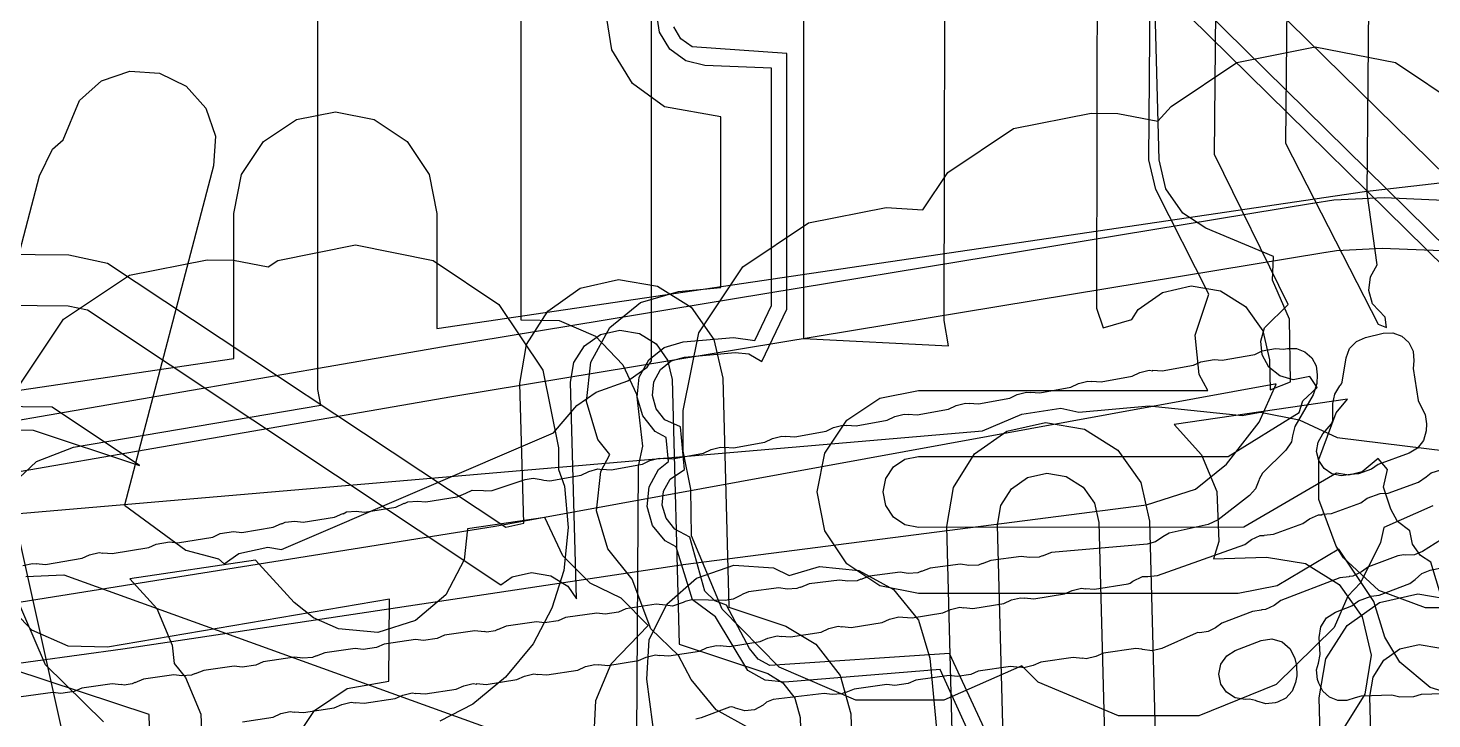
# Model space of a CAD drawing. Header units: metres. Extents: x 17722 to 17999, y 13535 to 15917.
# Drawn here: x 17746.73 to 17774.4, y 15883.84 to 15897.45 of the extents above; entities that cross this region are included whole.
import ezdxf

# ---------------------------------------------------------------- set-up
doc = ezdxf.new("R2010")
doc.units = ezdxf.units.M
doc.layers.add('AI_GREENING_EXCLUSIONS', color=1, linetype='Continuous')
doc.layers.add('AI_GREENING_LAWN', color=82, linetype='Continuous')

msp = doc.modelspace()

# ---------------------------------------------------------------- linework, layer by layer
at = {"layer": 'AI_GREENING_EXCLUSIONS'}
for points in [[(17769.919, 15897.815), (17775.523, 15892.311), (17776.141, 15894.296), (17776.328, 15894.639), (17776.631, 15894.884), (17777.005, 15894.994), (17777.393, 15894.953), (17777.736, 15894.767), (17777.981, 15894.463), (17778.092, 15894.089), (17778.06, 15893.784), (17778.478, 15893.74), (17778.952, 15893.903), (17779.338, 15893.845), (17779.672, 15893.643), (17779.903, 15893.329), (17780.029, 15892.237), (17782.181, 15892.565), (17781.079, 15895.105), (17781.01, 15895.489), (17781.385, 15915.444)], [(17770.898, 15898.255), (17775.055, 15894.172), (17775.186, 15894.593), (17775.56, 15895.279), (17776.166, 15895.769), (17776.915, 15895.99), (17777.691, 15895.908), (17778.376, 15895.535), (17778.877, 15894.895), (17779.678, 15894.785), (17780.287, 15894.418), (17780.148, 15894.74), (17780.01, 15895.508), (17780.385, 15915.463)], [(17762.016, 15897.934), (17762.016, 15891.338), (17764.87, 15891.195), (17764.788, 15891.689), (17764.824, 15909.88)], [(17767.824, 15909.874), (17767.788, 15891.936), (17767.923, 15891.545), (17768.488, 15891.712), (17768.612, 15891.908), (17769.09, 15892.246), (17769.66, 15892.376), (17770.237, 15892.277), (17770.732, 15891.965), (17771.07, 15891.487), (17771.2, 15890.916), (17771.216, 15890.325), (17771.617, 15890.481), (17771.594, 15891.715), (17771.261, 15892.485), (17771.282, 15892.954), (17769.947, 15893.513), (17769.495, 15893.807), (17769.157, 15894.285), (17769.027, 15894.856), (17768.835, 15901.985)], [(17775.116, 15884.23), (17774.371, 15884.462), (17773.771, 15884.96), (17773.477, 15885.454), (17773.259, 15886.151), (17772.572, 15887.187), (17771.351, 15886.465), (17770.586, 15886.312), (17764.282, 15886.312), (17764.282, 15886.312), (17763.516, 15886.465), (17762.867, 15886.898), (17762.434, 15887.547), (17762.282, 15888.312), (17762.434, 15889.078), (17762.867, 15889.727), (17763.516, 15890.16), (17764.282, 15890.312), (17769.988, 15890.312), (17769.817, 15890.627), (17769.734, 15891.403), (17770.005, 15892.214), (17768.959, 15894.273), (17768.821, 15894.859), (17768.874, 15901.344)], [(17774.678, 15885.951), (17774.384, 15886.93), (17774.179, 15887.063), (17774.023, 15887.287), (17773.966, 15887.548), (17773.728, 15887.731), (17773.597, 15887.971), (17773.452, 15888.41), (17773.526, 15888.753), (17773.526, 15888.753), (17773.344, 15888.971), (17773.029, 15888.709), (17772.764, 15888.646), (17772.523, 15888.684), (17770.697, 15887.621), (17764.282, 15887.612), (17764.014, 15887.666), (17763.787, 15887.817), (17763.635, 15888.045), (17763.582, 15888.312), (17763.635, 15888.58), (17763.787, 15888.807), (17764.014, 15888.959), (17764.282, 15889.012), (17770.387, 15889.012), (17771.788, 15889.876), (17771.862, 15890.109), (17772.145, 15890.373), (17771.997, 15890.586), (17771.666, 15890.524), (17771.404, 15890.601), (17771.189, 15890.774), (17771.058, 15891.014), (17771.029, 15891.286), (17771.106, 15891.548), (17771.573, 15892.006), (17770.117, 15894.964), (17770.174, 15901.332)], [(17771.574, 15901.318), (17771.516, 15895.187), (17773.343, 15891.622), (17773.511, 15891.554), (17773.48, 15891.758), (17773.234, 15892.017), (17773.161, 15892.281), (17773.194, 15892.552), (17773.327, 15892.788), (17773.126, 15894.2), (17773.182, 15900.104)], [(17754.717, 15784.733), (17753.228, 15819.642), (17738.571, 15886.985), (17738.557, 15887.765), (17738.842, 15888.491), (17739.384, 15889.053), (17740.1, 15889.364), (17750.784, 15890.946), (17750.784, 15893.803), (17750.936, 15894.568), (17751.37, 15895.217), (17752.018, 15895.651), (17752.784, 15895.803), (17753.549, 15895.651), (17754.198, 15895.217), (17754.632, 15894.568), (17754.784, 15893.803), (17754.784, 15891.537), (17773.078, 15894.237), (17813.196, 15898.851)], [(17745.638, 15889.534), (17746.953, 15894.544), (17747.209, 15895.07), (17747.418, 15895.255), (17747.738, 15896.026), (17748.176, 15896.414), (17748.729, 15896.605), (17749.314, 15896.569), (17749.84, 15896.313), (17750.228, 15895.875), (17750.419, 15895.322), (17750.384, 15894.738), (17748.628, 15888.051), (17749.835, 15887.167), (17750.477, 15886.993), (17750.594, 15886.894), (17750.883, 15887.098), (17751.454, 15887.227), (17751.722, 15887.181), (17757.082, 15889.475), (17757.544, 15890.016), (17757.926, 15890.278), (17758.551, 15890.5), (17758.935, 15890.77), (17759.016, 15890.897), (17759.016, 15897.934)], [(17746.326, 15888.38), (17746.892, 15888.916), (17747.621, 15889.195), (17752.5, 15890.026), (17752.441, 15890.333), (17752.441, 15897.851)], [(17756.441, 15897.851), (17756.441, 15891.707), (17757.194, 15891.694), (17757.91, 15891.382), (17758.452, 15890.821), (17758.721, 15890.242), (17758.841, 15889.217), (17758.756, 15888.823), (17758.708, 15881.349)], [(17760.956, 15883.654), (17760.293, 15884.016), (17759.8, 15884.62), (17759.549, 15885.093), (17759.006, 15885.613), (17758.633, 15886.595), (17758.154, 15887.19), (17757.933, 15887.938), (17758.016, 15888.714), (17758.199, 15889.049), (17757.959, 15889.346), (17757.739, 15890.095), (17757.822, 15890.871), (17758.195, 15891.556), (17758.802, 15892.046), (17759.551, 15892.266), (17760.383, 15892.341), (17760.383, 15895.705), (17759.273, 15895.903), (17758.642, 15896.363), (17758.235, 15897.029), (17758.119, 15897.768)], [(17766.875, 15880.046), (17764.707, 15884.816), (17761.649, 15884.562), (17761.261, 15884.606), (17760.92, 15884.796), (17760.28, 15885.849), (17759.826, 15886.186), (17759.501, 15887.232), (17759.284, 15887.35), (17759.039, 15887.654), (17758.929, 15888.028), (17758.971, 15888.416), (17759.157, 15888.758), (17759.351, 15888.915), (17759.309, 15889.387), (17759.09, 15889.506), (17758.845, 15889.81), (17758.735, 15890.184), (17758.776, 15890.572), (17758.963, 15890.915), (17759.267, 15891.16), (17759.641, 15891.27), (17760.637, 15891.36), (17761.058, 15891.3), (17761.383, 15891.985), (17761.383, 15896.665), (17760.072, 15896.719), (17759.693, 15896.811), (17759.377, 15897.04), (17759.174, 15897.373), (17759.114, 15897.759)], [(17769.625, 15897.683), (17775.457, 15891.956)], [(17767.29, 15879.965), (17764.893, 15885.132), (17761.353, 15884.892), (17761.121, 15885.019), (17760.948, 15885.23), (17760.497, 15886.08), (17760.269, 15886.169), (17760.072, 15886.358), (17759.775, 15887.422), (17759.477, 15887.58), (17759.305, 15887.793), (17759.228, 15888.055), (17759.257, 15888.326), (17759.388, 15888.566), (17759.667, 15888.757), (17759.591, 15889.599), (17759.282, 15889.737), (17759.111, 15889.949), (17759.034, 15890.211), (17759.063, 15890.483), (17759.193, 15890.723), (17759.406, 15890.894), (17759.668, 15890.971), (17760.664, 15891.061), (17760.935, 15891.032), (17761.192, 15890.881), (17761.683, 15891.917), (17761.683, 15896.953), (17759.819, 15897.083), (17759.598, 15897.244), (17759.456, 15897.477)], [(17774.424, 15888.042), (17773.454, 15887.615), (17773.39, 15887.314), (17772.997, 15886.524), (17772.748, 15886.257), (17772.476, 15885.644), (17771.332, 15884.521), (17769.81, 15883.901), (17768.226, 15883.901), (17766.64, 15884.564), (17766.319, 15884.885), (17764.783, 15884.211), (17763.045, 15884.211), (17761.536, 15884.858), (17760.413, 15886.002), (17759.809, 15887.447), (17759.793, 15888.367), (17759.644, 15889.117), (17759.644, 15889.117), (17759.644, 15889.919), (17759.948, 15891.45), (17760.816, 15892.747), (17762.113, 15893.615), (17763.644, 15893.919), (17764.368, 15893.874), (17764.859, 15894.607), (17766.156, 15895.475), (17767.687, 15895.779), (17768.209, 15895.774), (17768.999, 15895.617), (17769.263, 15895.911), (17770.56, 15896.779), (17772.103, 15897.086), (17773.685, 15896.779), (17774.982, 15895.911)], [(17740.345, 15888.655), (17754.918, 15891.178), (17772.048, 15894.003), (17772.05, 15894.004), (17772.059, 15894.004), (17772.468, 15894.072), (17773.463, 15894.116), (17775.078, 15894.045)], [(17746.559, 15890.42), (17747.427, 15891.717), (17748.724, 15892.585), (17750.255, 15892.889), (17750.777, 15892.884), (17751.459, 15892.748), (17751.65, 15892.877), (17751.65, 15892.877), (17753.181, 15893.181), (17754.712, 15892.877), (17756.009, 15892.009), (17756.877, 15890.712), (17757.181, 15889.181), (17757.181, 15888.755), (17757.302, 15888.426), (17757.375, 15887.614), (17757.286, 15886.765), (17757.054, 15886.023), (17756.682, 15885.32), (17756.138, 15884.666), (17755.495, 15884.133), (17754.841, 15883.798)], [(17739.58, 15893.066), (17747.528, 15892.983), (17748.292, 15892.823), (17756.144, 15887.617), (17756.497, 15887.698), (17756.423, 15890.45), (17756.555, 15891.219), (17756.971, 15891.879), (17757.608, 15892.33), (17758.369, 15892.503), (17759.138, 15892.371), (17759.799, 15891.955), (17760.249, 15891.318), (17760.422, 15890.557), (17760.543, 15886.04), (17761.664, 15885.666), (17762.26, 15885.31), (17762.74, 15884.695), (17762.947, 15883.942), (17763.44, 15867.205)], [(17740.514, 15887.669), (17755.082, 15890.191), (17772.313, 15893.039), (17772.315, 15893.039), (17772.32, 15893.04), (17772.524, 15893.073), (17773.426, 15893.117), (17774.931, 15893.056), (17776.39, 15892.834), (17777.738, 15892.513), (17779.043, 15892.117), (17780.289, 15891.633), (17781.465, 15891.021), (17782.399, 15890.404), (17783.49, 15889.502), (17784.377, 15888.605), (17785.048, 15887.796), (17785.728, 15886.77), (17786.265, 15885.652), (17786.627, 15884.491), (17787.136, 15882.074), (17787.303, 15880.405), (17787.948, 15862.317), (17788.541, 15837.569)], [(17739.569, 15892.066), (17747.518, 15891.983), (17747.9, 15891.903), (17756.044, 15886.481), (17756.269, 15886.64), (17756.65, 15886.727), (17757.035, 15886.661), (17757.365, 15886.453), (17757.537, 15886.209), (17757.423, 15890.477), (17757.489, 15890.861), (17757.697, 15891.191), (17758.015, 15891.417), (17758.396, 15891.503), (17758.781, 15891.437), (17759.111, 15891.229), (17759.336, 15890.911), (17759.422, 15890.53), (17759.562, 15885.311), (17761.308, 15884.732), (17761.607, 15884.554), (17761.846, 15884.246), (17761.95, 15883.87), (17762.448, 15866.945)], [(17740.839, 15884.157), (17748.596, 15885.22), (17759.641, 15886.884), (17768.776, 15888.059), (17769.744, 15888.368), (17770.354, 15888.863), (17770.998, 15889.688), (17771.333, 15890.438), (17771.309, 15890.434), (17755.935, 15887.629), (17741.603, 15885.343)], [(17775.07, 15886.029), (17774.278, 15886.029), (17773.361, 15886.37), (17772.662, 15887.017), (17772.515, 15887.244), (17772.174, 15888.161), (17772.174, 15888.953), (17772.515, 15889.87), (17772.738, 15890.144), (17769.32, 15889.64), (17769.861, 15889.047), (17770.163, 15888.324), (17770.202, 15887.338), (17770.101, 15886.995), (17771.144, 15887.029), (17771.914, 15886.902), (17772.577, 15886.49), (17773.032, 15885.855), (17773.209, 15885.095), (17773.082, 15884.325), (17772.67, 15883.663)], [(17746.244, 15889.542), (17746.829, 15889.528), (17748.922, 15888.835), (17747.199, 15889.986), (17739.548, 15890.066)], [(17743.556, 15887.633), (17765.543, 15889.515), (17766.316, 15889.843), (17767.087, 15889.967), (17767.442, 15889.883), (17768.831, 15890.013), (17770.666, 15889.818), (17771.022, 15889.888), (17771.787, 15889.734), (17772.536, 15889.386), (17785.137, 15887.835), (17785.514, 15887.883), (17786.292, 15887.83), (17786.619, 15887.668), (17789.383, 15887.296), (17789.739, 15887.365), (17790.504, 15887.211), (17791.017, 15886.988), (17799.607, 15885.58)], [(17743.556, 15887.633), (17765.543, 15889.515), (17766.316, 15889.843), (17767.087, 15889.967), (17767.442, 15889.883), (17768.831, 15890.013), (17770.666, 15889.818), (17771.022, 15889.888), (17771.787, 15889.734), (17772.536, 15889.386), (17785.137, 15887.835), (17785.514, 15887.883), (17786.292, 15887.83), (17786.619, 15887.668), (17789.383, 15887.296), (17789.739, 15887.365), (17790.504, 15887.211), (17791.017, 15886.988), (17799.607, 15885.58)], [(17765.027, 15880.563), (17764.839, 15887.631), (17764.971, 15888.4), (17765.387, 15889.061), (17766.024, 15889.511), (17766.785, 15889.684), (17767.554, 15889.552), (17768.214, 15889.136), (17768.665, 15888.499), (17768.837, 15887.738), (17769.232, 15872.959)], [(17766.035, 15880.285), (17765.838, 15887.658), (17765.904, 15888.043), (17766.112, 15888.373), (17766.431, 15888.598), (17766.811, 15888.684), (17767.196, 15888.618), (17767.526, 15888.41), (17767.751, 15888.092), (17767.838, 15887.711), (17768.24, 15872.631)], [(17757.881, 15883.407), (17757.92, 15884.203), (17758.222, 15884.926), (17758.951, 15885.68), (17758.42, 15886.218), (17757.806, 15886.515), (17757.266, 15887.055), (17756.911, 15887.808), (17755.388, 15887.583), (17755.322, 15886.978), (17754.963, 15886.285), (17754.366, 15885.782), (17753.623, 15885.546), (17752.845, 15885.613), (17752.351, 15885.832), (17751.972, 15886.135), (17751.212, 15886.966), (17748.732, 15886.6), (17749.266, 15886.015), (17749.568, 15885.292), (17749.607, 15884.931), (17749.83, 15884.657), (17750.132, 15883.934), (17750.171, 15882.948)], [(17746.53, 15887.472), (17747.934, 15881.145)], [(17746.679, 15886.646), (17747.429, 15886.682), (17758.341, 15882.746), (17759.002, 15882.332), (17759.279, 15881.942), (17758.923, 15884.621), (17758.972, 15885.4), (17759.317, 15886.1), (17759.903, 15886.615), (17760.641, 15886.867), (17761.42, 15886.817), (17761.73, 15886.665), (17762.327, 15886.843), (17763.103, 15886.763), (17763.79, 15886.392), (17764.282, 15885.787), (17764.505, 15885.039), (17764.918, 15880.648), (17765.558, 15881.237), (17766.475, 15881.578), (17767.462, 15881.539), (17768.728, 15881.118), (17775.82, 15881.118)], [(17748.211, 15883.785), (17747.067, 15884.908), (17746.42, 15886.417)], [(17772.379, 15876.919), (17772.183, 15884.254), (17772.315, 15885.023), (17772.731, 15885.684), (17773.368, 15886.134), (17774.129, 15886.307), (17774.898, 15886.175)], [(17753.052, 15858.256), (17752.848, 15859.009), (17752.36, 15866.164), (17752.429, 15866.839), (17753.75, 15871.555), (17753.72, 15872.219), (17753.448, 15872.825), (17752.308, 15874.072), (17751.904, 15874.74), (17751.784, 15875.421), (17751.784, 15882.592), (17751.937, 15883.357), (17752.37, 15884.006), (17753.019, 15884.44), (17753.838, 15884.581), (17753.853, 15886.199), (17748.293, 15885.252), (17747.513, 15885.273), (17746.801, 15885.592), (17746.264, 15886.159)], [(17773.378, 15876.965), (17773.183, 15884.281), (17773.249, 15884.666), (17773.457, 15884.996), (17773.775, 15885.221), (17774.156, 15885.307), (17774.54, 15885.241)], [(17743.647, 15865.858), (17749.416, 15872.521), (17749.111, 15883.927), (17746.427, 15884.816)]]:
    msp.add_lwpolyline(points, dxfattribs=at)
at = {"layer": 'AI_GREENING_LAWN'}
for points in [[(17772.444, 15889.69), (17772.451, 15889.732), (17772.451, 15890.054), (17772.487, 15890.242), (17772.591, 15890.402), (17772.603, 15890.415), (17772.624, 15890.444), (17772.635, 15890.479), (17772.713, 15890.954), (17772.782, 15891.137), (17772.916, 15891.28), (17773.095, 15891.36), (17773.442, 15891.44), (17773.631, 15891.446), (17773.81, 15891.381), (17773.951, 15891.255), (17774.035, 15891.085), (17774.05, 15890.895), (17774.033, 15890.746), (17774.132, 15890.117), (17774.196, 15889.976), (17774.272, 15889.841), (17774.296, 15889.654), (17774.288, 15889.516), (17774.239, 15889.329), (17774.123, 15889.175), (17773.958, 15889.076), (17773.342, 15888.854), (17773.212, 15888.762), (17772.959, 15888.671), (17772.798, 15888.66), (17772.615, 15888.631), (17772.432, 15888.672), (17772.278, 15888.776), (17772.172, 15888.93), (17772.131, 15889.112), (17772.159, 15889.297), (17772.253, 15889.458), (17772.422, 15889.653), (17772.444, 15889.69)], [(17771.246, 15885.417), (17771.449, 15885.36), (17771.611, 15885.223), (17771.702, 15885.031), (17771.734, 15884.893), (17771.738, 15884.688), (17771.714, 15884.557), (17771.648, 15884.386), (17771.524, 15884.25), (17771.359, 15884.168), (17771.311, 15884.154), (17771.128, 15884.138), (17770.952, 15884.188), (17770.927, 15884.2), (17770.809, 15884.226), (17770.721, 15884.223), (17770.525, 15884.256), (17770.357, 15884.364), (17770.244, 15884.528), (17770.205, 15884.724), (17770.245, 15884.919), (17770.358, 15885.083), (17770.526, 15885.19), (17771.036, 15885.385), (17771.246, 15885.417)]]:
    msp.add_lwpolyline(points, close=True, dxfattribs=at)
for points in [[(17746.625, 15886.861), (17746.81, 15886.906), (17746.886, 15886.895), (17746.886, 15886.902), (17747.068, 15886.886), (17747.79, 15887.005), (17747.94, 15887.074), (17748.125, 15887.119), (17748.201, 15887.108), (17748.201, 15887.115), (17748.383, 15887.099), (17749.105, 15887.217), (17749.251, 15887.284), (17749.515, 15887.327), (17749.675, 15887.31), (17750.369, 15887.423), (17750.515, 15887.491), (17750.779, 15887.534), (17750.938, 15887.517), (17751.556, 15887.617), (17751.724, 15887.69), (17751.726, 15887.684), (17751.795, 15887.718), (17751.984, 15887.734), (17752.149, 15887.716), (17752.766, 15887.817), (17752.934, 15887.889), (17752.936, 15887.883), (17753.005, 15887.918), (17753.194, 15887.933), (17753.359, 15887.915), (17753.976, 15888.016), (17754.144, 15888.089), (17754.147, 15888.083), (17754.215, 15888.117), (17754.405, 15888.133), (17754.569, 15888.115), (17755.187, 15888.216), (17755.354, 15888.288), (17755.355, 15888.286), (17755.484, 15888.345), (17755.706, 15888.342), (17755.739, 15888.334), (17755.874, 15888.34), (17756.526, 15888.558), (17756.683, 15888.584), (17756.84, 15888.56), (17756.894, 15888.542), (17757.014, 15888.534), (17757.63, 15888.646), (17757.779, 15888.717), (17757.962, 15888.766), (17758.039, 15888.756), (17758.039, 15888.763), (17758.221, 15888.75), (17758.837, 15888.862), (17758.986, 15888.934), (17759.17, 15888.982), (17759.246, 15888.973), (17759.246, 15888.979), (17759.429, 15888.967), (17760.045, 15889.078), (17760.193, 15889.15), (17760.377, 15889.198), (17760.453, 15889.189), (17760.454, 15889.195), (17760.636, 15889.183), (17761.252, 15889.294), (17761.401, 15889.366), (17761.584, 15889.415), (17761.661, 15889.405), (17761.661, 15889.412), (17761.843, 15889.399), (17762.459, 15889.511), (17762.608, 15889.583), (17762.792, 15889.631), (17762.868, 15889.622), (17762.868, 15889.628), (17763.051, 15889.616), (17763.666, 15889.727), (17763.815, 15889.799), (17763.999, 15889.847), (17764.075, 15889.838), (17764.076, 15889.844), (17764.258, 15889.832), (17764.874, 15889.943), (17765.023, 15890.015), (17765.206, 15890.064), (17765.282, 15890.054), (17765.283, 15890.061), (17765.465, 15890.048), (17766.081, 15890.16), (17766.23, 15890.231), (17766.414, 15890.28), (17766.49, 15890.27), (17766.49, 15890.277), (17766.672, 15890.264), (17767.288, 15890.376), (17767.437, 15890.448), (17767.621, 15890.496), (17767.697, 15890.487), (17767.697, 15890.493), (17767.88, 15890.481), (17768.496, 15890.592), (17768.644, 15890.664), (17768.828, 15890.713), (17768.904, 15890.703), (17768.905, 15890.71), (17769.087, 15890.697), (17769.703, 15890.809), (17769.847, 15890.878), (17770.111, 15890.926), (17770.271, 15890.911), (17770.91, 15891.025), (17771.055, 15891.095), (17771.318, 15891.142), (17771.478, 15891.127), (17771.555, 15891.141), (17771.733, 15891.14), (17771.901, 15891.077), (17772.035, 15890.959), (17772.119, 15890.801), (17772.142, 15890.624), (17772.134, 15890.452), (17772.066, 15890.225), (17771.704, 15889.602), (17771.656, 15889.422), (17771.633, 15889.303), (17771.523, 15889.139), (17771.065, 15888.686), (17770.997, 15888.562), (17770.992, 15888.536), (17770.926, 15888.374), (17770.809, 15888.244), (17770.189, 15887.765), (17769.993, 15887.673), (17769.221, 15887.498), (17769.101, 15887.431), (17769.1, 15887.43), (17768.957, 15887.329), (17768.787, 15887.283), (17766.907, 15887.118), (17766.723, 15887.05), (17766.721, 15887.055), (17766.66, 15887.027), (17766.47, 15887.018), (17766.306, 15887.042), (17765.707, 15886.965), (17765.537, 15886.898), (17765.535, 15886.904), (17765.465, 15886.872), (17765.275, 15886.863), (17765.112, 15886.887), (17764.512, 15886.81), (17764.342, 15886.743), (17764.34, 15886.749), (17764.27, 15886.717), (17764.08, 15886.708), (17763.917, 15886.731), (17763.318, 15886.655), (17763.147, 15886.588), (17763.145, 15886.594), (17763.075, 15886.562), (17762.886, 15886.553), (17762.722, 15886.576), (17762.123, 15886.5), (17761.953, 15886.433), (17761.95, 15886.439), (17761.881, 15886.407), (17761.691, 15886.398), (17761.527, 15886.421), (17760.928, 15886.345), (17760.816, 15886.301), (17760.771, 15886.269), (17760.628, 15886.197), (17760.469, 15886.175), (17759.812, 15886.189), (17759.681, 15886.155), (17759.642, 15886.132), (17759.434, 15886.064), (17759.293, 15886.082), (17759.292, 15886.08), (17759.111, 15886.099), (17758.513, 15886.01), (17758.366, 15885.945), (17758.101, 15885.906), (17757.942, 15885.927), (17757.321, 15885.836), (17757.174, 15885.771), (17756.909, 15885.732), (17756.75, 15885.753), (17756.152, 15885.666), (17755.983, 15885.597), (17755.982, 15885.599), (17755.932, 15885.574), (17755.771, 15885.55), (17755.716, 15885.56), (17755.716, 15885.558), (17755.534, 15885.576), (17754.936, 15885.488), (17754.79, 15885.423), (17754.525, 15885.384), (17754.365, 15885.404), (17753.744, 15885.314), (17753.597, 15885.249), (17753.332, 15885.21), (17753.173, 15885.23), (17752.575, 15885.144), (17752.406, 15885.075), (17752.404, 15885.081), (17752.335, 15885.048), (17752.145, 15885.035), (17751.981, 15885.056), (17751.36, 15884.965), (17751.213, 15884.9), (17750.948, 15884.862), (17750.789, 15884.882), (17750.191, 15884.796), (17750.022, 15884.726), (17750.019, 15884.732), (17749.95, 15884.699), (17749.76, 15884.687), (17749.597, 15884.708), (17748.999, 15884.622), (17748.83, 15884.552), (17748.829, 15884.555), (17748.779, 15884.53), (17748.617, 15884.506), (17748.563, 15884.516), (17748.563, 15884.513), (17748.382, 15884.532), (17747.784, 15884.445), (17747.637, 15884.381), (17747.372, 15884.342), (17747.212, 15884.363), (17746.591, 15884.274)], [(17750.954, 15883.782), (17751.561, 15883.876), (17751.711, 15883.944), (17751.896, 15883.987), (17751.972, 15883.976), (17751.973, 15883.982), (17752.155, 15883.965), (17752.761, 15884.059), (17752.912, 15884.127), (17753.097, 15884.171), (17753.173, 15884.159), (17753.173, 15884.166), (17753.355, 15884.149), (17753.962, 15884.243), (17754.112, 15884.31), (17754.297, 15884.354), (17754.373, 15884.343), (17754.373, 15884.349), (17754.556, 15884.332), (17755.163, 15884.427), (17755.314, 15884.495), (17755.498, 15884.539), (17755.574, 15884.528), (17755.575, 15884.535), (17755.757, 15884.518), (17756.363, 15884.614), (17756.513, 15884.683), (17756.698, 15884.727), (17756.774, 15884.716), (17756.774, 15884.722), (17756.956, 15884.706), (17757.563, 15884.802), (17757.713, 15884.87), (17757.898, 15884.915), (17757.974, 15884.903), (17757.974, 15884.91), (17758.156, 15884.893), (17758.762, 15884.989), (17758.913, 15885.058), (17759.098, 15885.102), (17759.173, 15885.091), (17759.174, 15885.098), (17759.356, 15885.081), (17759.962, 15885.177), (17760.113, 15885.245), (17760.297, 15885.29), (17760.373, 15885.279), (17760.374, 15885.285), (17760.556, 15885.269), (17761.162, 15885.365), (17761.312, 15885.433), (17761.497, 15885.477), (17761.573, 15885.466), (17761.574, 15885.473), (17761.756, 15885.456), (17762.362, 15885.552), (17762.512, 15885.621), (17762.697, 15885.665), (17762.773, 15885.654), (17762.774, 15885.66), (17762.955, 15885.644), (17763.562, 15885.74), (17763.712, 15885.808), (17763.897, 15885.853), (17763.973, 15885.842), (17763.973, 15885.848), (17764.155, 15885.832), (17764.761, 15885.928), (17764.912, 15885.996), (17765.097, 15886.04), (17765.173, 15886.029), (17765.173, 15886.036), (17765.355, 15886.019), (17765.961, 15886.115), (17766.112, 15886.184), (17766.296, 15886.228), (17766.372, 15886.217), (17766.373, 15886.223), (17766.555, 15886.207), (17767.161, 15886.303), (17767.311, 15886.371), (17767.496, 15886.416), (17767.571, 15886.405), (17767.571, 15886.411), (17767.755, 15886.395), (17768.417, 15886.503), (17768.453, 15886.515), (17768.509, 15886.557), (17768.695, 15886.644), (17768.802, 15886.646), (17768.802, 15886.649), (17768.996, 15886.665), (17770.713, 15887.28), (17770.848, 15887.375), (17771.021, 15887.454), (17771.098, 15887.457), (17771.097, 15887.463), (17771.279, 15887.481), (17771.857, 15887.689), (17771.991, 15887.784), (17772.165, 15887.862), (17772.241, 15887.865), (17772.241, 15887.872), (17772.423, 15887.89), (17773, 15888.098), (17773.131, 15888.19), (17773.383, 15888.28), (17773.544, 15888.292), (17774.143, 15888.506), (17774.294, 15888.612), (17774.39, 15888.692), (17774.578, 15888.748)], [(17774.596, 15887.375), (17774.221, 15887.139), (17774.063, 15887.074), (17773.892, 15887.066), (17773.85, 15887.071), (17773.73, 15887.057), (17773.152, 15886.834), (17773.019, 15886.736), (17772.848, 15886.654), (17772.771, 15886.649), (17772.772, 15886.643), (17772.591, 15886.621), (17771.427, 15886.173), (17771.294, 15886.075), (17771.122, 15885.993), (17771.046, 15885.988), (17771.046, 15885.982), (17770.865, 15885.96), (17770.263, 15885.728), (17770.14, 15885.637), (17769.993, 15885.562), (17769.83, 15885.539), (17769.788, 15885.54), (17769.753, 15885.53), (17769.079, 15885.225), (17768.891, 15885.18), (17768.701, 15885.21), (17768.685, 15885.216), (17768.565, 15885.229), (17767.926, 15885.135), (17767.775, 15885.069), (17767.59, 15885.027), (17767.514, 15885.039), (17767.513, 15885.032), (17767.331, 15885.051), (17766.693, 15884.958), (17766.541, 15884.891), (17766.356, 15884.849), (17766.28, 15884.861), (17766.28, 15884.855), (17766.098, 15884.873), (17765.459, 15884.78), (17765.313, 15884.715), (17765.047, 15884.677), (17764.888, 15884.698), (17764.226, 15884.602), (17764.079, 15884.537), (17763.813, 15884.499), (17763.655, 15884.52), (17763.015, 15884.429), (17762.846, 15884.36), (17762.844, 15884.366), (17762.772, 15884.332), (17762.58, 15884.322), (17762.424, 15884.344), (17761.415, 15884.224), (17761.287, 15884.169), (17761.221, 15884.114), (17761.051, 15884.021), (17760.858, 15883.999), (17760.672, 15884.053), (17760.65, 15884.064), (17760.603, 15884.077), (17760.555, 15884.07), (17759.996, 15883.862), (17759.893, 15883.836)], [(17774.818, 15884.341), (17774.192, 15884.323), (17774.038, 15884.276), (17773.77, 15884.268), (17773.615, 15884.307), (17773.011, 15884.291), (17772.888, 15884.256), (17772.73, 15884.2), (17772.552, 15884.203), (17772.387, 15884.268), (17772.254, 15884.387), (17772.172, 15884.545), (17772.15, 15884.616), (17772.129, 15884.809), (17772.167, 15884.939), (17772.203, 15885.109), (17772.181, 15885.447), (17772.212, 15885.655), (17772.326, 15885.832), (17772.502, 15885.946), (17772.826, 15886.07), (17772.956, 15886.166), (17773.206, 15886.262), (17773.366, 15886.277), (17773.366, 15886.277), (17773.966, 15886.506), (17774.071, 15886.585), (17774.074, 15886.588), (17774.205, 15886.706), (17774.369, 15886.771), (17775.263, 15886.953)]]:
    msp.add_lwpolyline(points, dxfattribs=at)

doc.saveas('drawing.dxf')
